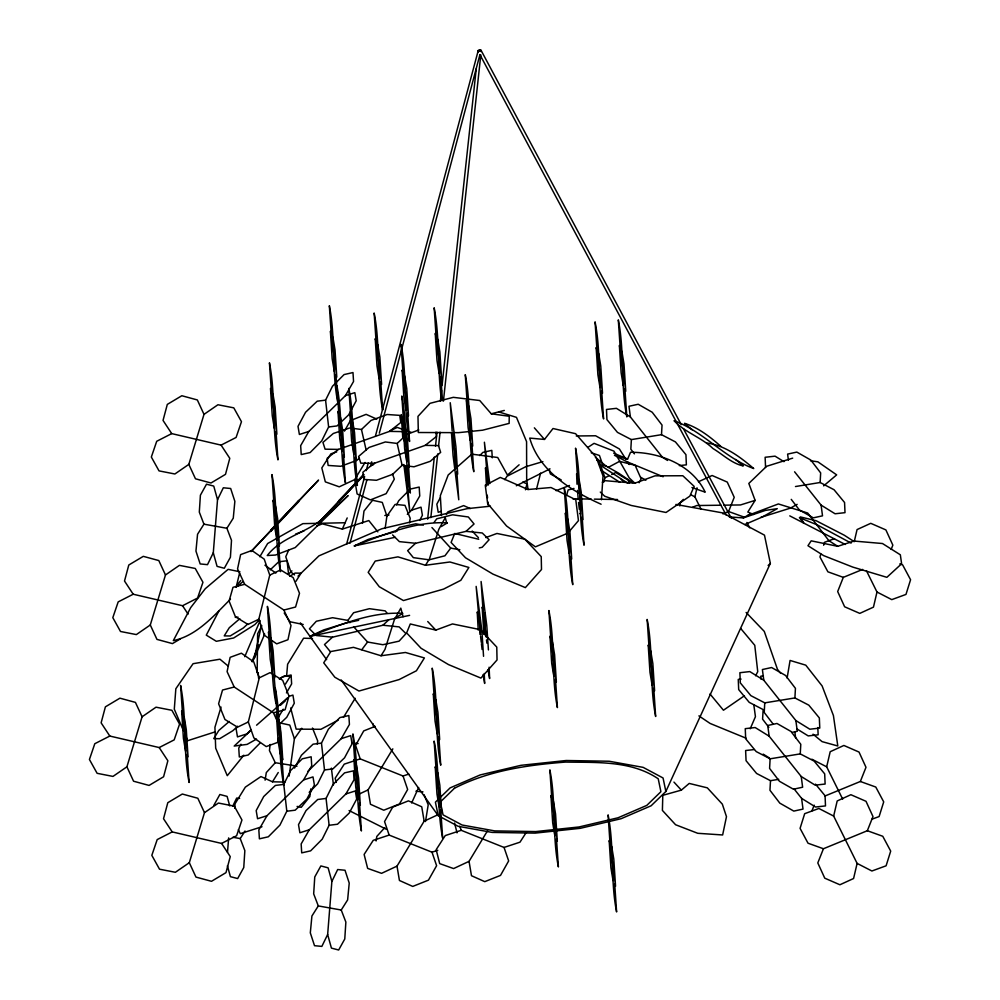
<?xml version="1.0" encoding="UTF-8"?>
<svg xmlns="http://www.w3.org/2000/svg" width="1000" height="1000" viewBox="0 0 1000 1000"><rect width="100%" height="100%" fill="white"/><g stroke="black" fill="none" stroke-linecap="round" stroke-linejoin="round"><path stroke-width="1.5" d="M478.525 51.7C477.325 50.613 482.337 49.062 480.45 50.95M257.15 672.8L257.425 650.95M257.462 647.837L257.638 633.787L261.8 625.75M667.55 460.45L662.475 457.3L630.4 416.975L616.425 408.338L606.5 409.45L606.938 419.625L617.463 432.375L631.375 439.6L630.837 449.2L634.412 453.875M679.287 465.625L686.375 464.837L685.938 454.663L675.413 441.9L661.5 434.675L662.038 425.087L652.188 412.225L638.2 404.263L628.987 406.275L630.4 416.975M764.762 702.862L794.9 697.938L808.812 705.163L819.338 717.925L819.775 728.088L809.837 729.212L795.863 720.562L763.8 680.238L749.812 671.587L739.887 672.712L740.325 682.887L750.85 695.638L764.762 702.862L764.225 712.463L773.188 724.15M770.125 758.812L769.587 768.413L779.438 781.275L793.425 789.225L802.638 787.212L801.225 776.513L769.15 736.188L755.175 727.537L745.25 728.662L745.688 738.838L756.213 751.587L770.125 758.812L800.25 753.888L814.163 761.112L824.688 773.863L825.125 784.038L815.2 785.163L801.225 776.513M754.125 749.575L745.625 750.525L746.062 760.7L756.587 773.462L770.5 780.688L769.963 790.275L779.812 803.138L793.787 811.1L803.012 809.087L801.6 798.375L794.087 788.925M794.9 697.938L795.438 688.35L785.575 675.475L771.6 667.525L762.387 669.538L763.8 680.238M800.25 753.888L800.788 744.3L790.938 731.425L776.95 723.475L767.738 725.487L769.15 736.188M794.587 471.8L821.1 505.125L835.075 513.775L845 512.663L844.562 502.488L834.038 489.725L820.125 482.5L820.662 472.912L810.812 460.05L796.825 452.088L787.613 454.1L788.425 460.225M601.425 499.762L603.038 475.975L596.175 457.25L575.588 433.688L553.013 428.525L544.487 439.438L529.725 438.1C539.1 471.05 571.487 491.075 601.112 504.225M213.3 552.762L217.525 499.675L213.75 486.075L206.513 484.188L200.4 495.2L199.312 512.112L203.938 524.175L197.55 534.263L195.95 551.087L200.162 563.938L207.5 564.65L213.3 552.762L217.062 566.362L224.312 568.25L230.413 557.238L231.5 540.325L226.887 528.263L233.263 518.175L234.862 501.35L230.662 488.5L223.325 487.788L217.525 499.675M227.5 852.337L228.65 837.9M327.65 934.513L331.875 881.425L328.113 867.825L320.863 865.938L314.762 876.95L313.675 893.863L318.3 905.925L311.913 916.012L310.312 932.837L314.513 945.688L321.85 946.4L327.65 934.513L331.425 948.112L338.663 950L344.775 938.988L345.863 922.075L341.238 910.013L347.625 899.925L349.225 883.1L345.012 870.25L337.675 869.538L331.875 881.425M480.588 51.062L478.2 50.825L478.088 51.75L478.462 50.838M234.713 808.275L235.075 803.688L245.35 787.125L260.95 776.562L272.488 781.8L284.887 782.075M286.588 676.287L287.613 664.237L303.587 638.2L312.475 638.488M427.625 519.175L434.325 457.062M435.5 446.188L437.013 432.212M440.363 401.15L441.538 390.288M442.038 385.625L476.238 68.838M430.838 517.6L437.713 453.925M438.55 446.163L440.062 432.188M443.413 401.138L480.8 54.837M270.175 744.438L269.438 750.562L275.262 762.725L297.038 766.137M310.775 788.9L309.85 796.55L301.25 807.325L297.087 806.425M362.488 523.3L363.975 511.062L372.575 500.275L382.275 502.4L386.9 516.075L385.15 528.438M289.113 776.075L294.4 738.737L289.775 725.075L280.075 722.95M265.087 780.175L266.312 772.575L275.262 762.725M317.225 744.025L317.712 740.975L312.475 728.025M409.475 522.863L410.213 518.312L404.975 505.35L395.112 504.412L386.9 516.075M376.075 840.975L376.812 836.425L384.762 827.663M425.5 821.538L428.212 804.825L424.137 794.75M787.113 678.012L790.075 660.45L805.775 665.163L822.125 685.95L833.413 715.537L837.8 745.987L822.075 741.625L813.025 734.188M278.4 738.175L277.488 742.463L266.2 746.587L253.875 737.913L248.325 721.963L259.288 677.837L253.75 661.875L241.412 653.2L230.138 657.337L227.087 671.637L234.213 687.025L273.412 712.775L277.288 721.162M252.362 661.75L254.312 658.275L261.4 625.438M701.087 509.338L694.912 496.863L697.025 487.8M842.675 799.112L826.675 766.825L830.2 751.712L843.875 745.462L859.025 752.062L865.987 767.3L860.35 781.488L824.825 796.062M866.475 570.812L876.988 592.025L873.462 607.137L859.775 613.387L844.638 606.788L837.675 591.55L843.312 577.362L862.663 569.425M833.662 816.075L837.188 800.962L850.875 794.712L866.012 801.3L872.975 816.538L867.337 830.725L823.438 848.75L808.012 843.2L800.075 828.363L804.675 813.675L818.875 808.475L833.662 816.075L857.113 863.4L871.9 871L886.1 865.8L890.7 851.112L882.763 836.275L867.337 830.725M857.113 863.4L853.587 878.512L839.9 884.762L824.762 878.175L817.8 862.938L823.438 848.75M236.125 587.4L239.562 573.188M269.288 638.663L264.35 635.188L258.812 619.237L269.762 575.112L264.225 559.15L251.887 550.475L240.613 554.612L237.562 568.913L244.688 584.3L283.888 610.05L291 625.438L287.962 639.738L276.688 643.863L271.75 640.4M603.837 482.05L604.913 477.75L599.362 461.788L596.9 460.05M536.538 489L540.612 473.088M525.462 489.787L526.975 483.9L522.8 482.013M346.562 544.325L364.625 476.587M366.225 470.562L368.237 463.038M375.462 435.938L478.237 50.55M350.012 543.188L366.887 479.9M370.5 466.337L371.7 461.812M379.338 433.188L479.925 54.662M479.85 50.287L479.562 50.225A1.525 0.725 14.9 0 0 478.212 50.75L478.25 50.825M566.575 495.438L568.138 489.95L573.987 488.438M188.825 464.387L204 414.363L217.938 404.75L233.787 407.85L241.475 421.688L236.1 437.45L221.088 445.125L171.725 433.612L156.713 441.287L151.337 457.05L159.025 470.887L174.875 473.988L188.825 464.387L195.475 478.787L210.987 483L225.5 474.338L229.775 458.312L221.088 445.125M150.287 624.987L165.475 574.963L179.412 565.363L195.263 568.462L202.95 582.288L197.575 598.05L182.562 605.725L133.2 594.225L118.188 601.888L112.812 617.663L120.5 631.487L136.35 634.587L150.287 624.987L156.95 639.388L172.463 643.6L180.387 638.875M126.912 766.812L142.088 716.787L156.025 707.188L171.875 710.288L179.562 724.112L174.188 739.875L159.188 747.55L109.812 736.05L94.8 743.713L89.425 759.488L97.112 773.312L112.975 776.413L126.912 766.812L133.562 781.213L149.075 785.425L163.588 776.762L167.862 760.75L159.188 747.55M221.05 707.075L214.925 727.275L215.688 748.2L227.275 775.688L243.85 755.188M189.312 862.688L204.488 812.663L218.425 803.05L234.275 806.15L241.962 819.987L236.6 835.75L221.588 843.425L172.213 831.912L157.2 839.587L151.825 855.35L159.512 869.188L175.375 872.288L189.312 862.688L195.963 877.087L211.488 881.3L225.987 872.638L230.263 856.612L221.588 843.425M820.863 554.038L819.95 556.975L827.887 571.812L843.312 577.362M823.625 545.225L824.55 542.288L834.488 538.65M251.938 661.562L258.812 644.9M722.875 513.862L728.587 511.525L734.225 497.325L727.262 482.088L712.125 475.5L698.438 481.75M891.162 549.412L892.85 545.15L885.888 529.913L870.75 523.325L857.062 529.575L854.237 541.675L844.338 535.262L816.112 520.712L800.275 516.912L803.675 523.038L799.425 517.65L817.412 524.963L851.125 543.1M811.938 810.85L814.2 805.175M244.75 656.688L260.125 620.55M254.312 658.275L264.7 634.075M750.2 728.787L755.438 716.675L753.825 704.912M288.85 549.675L285.775 556.75L290.875 571.987L294.525 574.9M316.712 526.025L322.337 523.862L342.35 529.1L347.2 517.938M663.138 476.75L627 461.775L614.45 455.3L627.587 459.075L630.525 452.3C659.412 452.088 692.225 464.688 705.188 492.175L691.938 487.5M411.65 802.962L418.638 787.537M341.15 679.95L438.212 815.662L458.125 826.287L492.125 832.412L535.037 833.125L580.325 828.312L621.087 818.713L651.125 805.775L665.863 791.475L770.35 563.362L764.475 535.138L722.8 512.925L675.875 504.462M232.8 806.012L236.675 798.088L239.613 798.375M325.575 400.15L332.475 386.25L344.075 374.575L352.987 372.55L353.55 381.475L345.4 395.662L308.8 431.475L300.663 445.65L301.225 454.575L310.138 452.55L321.737 440.875L328.625 426.975L325.575 400.15L317.213 401.188L305.55 412.275L298.012 426.35L299.387 434.475L308.8 431.475M396.613 504.925L398.675 500.763L410.275 489.075L419.188 487.062L419.75 495.975L411.6 510.163L407.312 514.362M283.762 784.412L290.663 770.5L302.25 758.825L311.163 756.8L311.725 765.725L303.587 779.912L266.988 815.725L258.837 829.9L259.4 838.825L268.312 836.8L279.913 825.125L286.812 811.225L283.762 784.412L275.387 785.438L263.725 796.525L256.188 810.6L257.562 818.725L266.988 815.725M309.175 792.35L317.613 783.85L324.513 769.95L321.463 743.138L328.363 729.237L339.95 717.562L348.862 715.537L349.425 724.45L341.287 738.637L307.863 771.35M326.062 798.45L332.962 784.55L344.562 772.875L353.475 770.85L354.038 779.775L345.887 793.962L309.288 829.762L301.15 843.95L301.712 852.875L310.625 850.85L322.225 839.175L329.125 825.275L326.062 798.45L317.7 799.488L306.038 810.575L298.5 824.65L299.875 832.775L309.288 829.762M639.125 482.762L641.137 478.812L635.125 465.3L619.562 461.35L608.15 467.438M755.6 675.763L757.738 671.663L754.762 645.288L740.8 628.6M218.875 611.075L206.287 635.138L216.325 641.3L233.65 638L254.875 624.562L259.05 620.112M237.463 726.213L236.1 728.775L237.475 736.9L246.887 733.9L251.175 729.7M419.663 520.4L422.4 515.275L421.025 507.163L411.6 510.163M294.575 768.05L301.425 755.25L313.087 744.175L321.463 743.138M440.262 497.762L436.838 504.162L438.212 512.288L440.9 511.425M213.75 805.512L219.862 794.488L227.1 796.388L229.737 805.9M344.45 431.125L350.387 420.6M446.425 514.487L447.9 511.863L463.638 505.6L470.288 508.575M240.963 744.212L238.75 748.088L239.312 757L248.225 754.975L259.825 743.3M286.45 692.925L291.637 683.9L291.075 674.987L282.162 677.013L280.05 679.125M259.837 556.737L267.638 543.525L302.875 523.65L345.1 522.737M276.988 719.562L283.238 709.212M336.712 451.912L330.913 453.825L321.812 467.925L325.337 481.875L339.25 486.825L354.7 479.6L365.05 462.45M359.625 793.85L368.05 789.912L392.837 748.85M437.8 850.288L432 852.2L389.162 835.075L373.225 840.35L364.125 854.438L367.65 868.4L381.562 873.337L397.013 866.125L424.15 821.162L438.2 814.6M526.6 831.925L519.987 842.175L504.038 847.438L461.213 830.312L445.262 835.575L436.163 849.675L439.7 863.625L453.6 868.575L469.05 861.35L487.575 830.688M343.462 717.35L355.163 698.288M295.938 581.337L300.988 573.188L295.038 573.088L289.762 576.3M285.462 684.062L290.512 675.913L284.562 675.812L279.288 679.025M272.488 781.8L278.25 772.513M792.688 458.137L766.625 466.287L748.825 483.438L755.113 500.387L747.825 512.062L753.575 514.438M425.487 565.275L449.913 561.987L468.875 567.463L460.85 580.288L443.587 589.1L403.438 600.562L379.288 586.75L368.188 572.35L375.238 561.075L397.95 556.862L425.487 565.275L429.425 558.95L438.75 529.462L445.275 517.675L446.775 523.4M381.025 655.75L405.45 652.475L424.412 657.938L416.4 670.775L399.125 679.575L358.975 691.038L334.825 677.225L323.738 662.825L330.775 651.55L353.488 647.337L381.025 655.75L384.975 649.438L394.288 619.938L400.812 608.15L403.075 616.737M227.4 865.788L230.413 876.663L237.662 878.562L243.762 867.537L244.85 850.625L240.225 838.575L245.025 831M504.812 479.663L507.013 476.238L525.725 466.725L542.875 461.613M294.4 738.737L301.788 728.25M353.612 626.725L367.575 642.013L382.825 644.712L399.075 641.162L405.975 633.612L399.137 626.888L382.925 625.237L332.488 637.175L316.262 635.525L309.438 628.8L316.337 621.25L332.575 617.7L347.837 620.4L353.612 612.725L369.412 608.688L385.188 610.875L387.1 613.2M434.275 522.125L436.75 518.825L452.562 514.8L468.338 516.975L474.05 523.975L466.062 531.35L415.625 543.275L399.4 541.638L392.575 534.9M361.788 649.688L367.575 642.013M459.862 549.738L450.712 548.112L444.938 555.788L429.125 559.825L413.35 557.65L407.638 550.65L415.625 543.275M275.725 525.612L270.562 531.388L275.562 526.2M277.337 523.875L299.037 500.312L277.113 523.325M363.787 474.637L338.175 502.388L363.162 476.075M236.887 585.163L240.787 580.538M569.788 530.875L578.462 520.612L575.775 499.762L550.975 487.525L528 489.513L500.288 477.413L485.275 485.225L487.638 503.55L506.55 525.975L535.4 546.85L566.45 533.75M395.525 531.675L399.475 527.362L415.712 523.812L423.35 525.163M275.075 525.525L270.988 529.925L275.875 525.087M679.287 503.675L683.337 499.363M230.487 599.163C214.062 615.588 196.9 635.65 173.325 640.625L190.712 607.587L205.287 588.7L228.125 569.338L239.913 571.775M298.113 501.538L318.562 480.087L277.462 523.438M271.488 530.163L251.038 551.613L271.712 529.4M372.638 465.238L374.613 463.15M339.113 501.163L318.663 522.612L363.587 475.288M278.575 523.088L298.612 501.775L297.887 502.3M318.45 523.162L348.113 495.55L295.238 547.562L275.462 555.05L267.25 555.525C281.238 537.263 305.988 532.975 322.612 518.787M363.663 474.425L338.612 500.925L339.338 500.4M479.738 455.575L482.9 452.388L491.812 450.375L492.287 457.8M291.913 570.9L288.575 574.163L287.05 560.763L278.688 561.8L270.2 569.85M298.025 576.15L318.962 555.85L381.812 528.763L467.113 508.663L490.412 506.188M438.562 799.112L435.4 802.175L438.212 815.662M440.662 797.075L450.138 787.875L480.175 774.938L520.938 765.325L566.225 760.512L609.138 761.237L643.138 767.362L663.062 777.987L665.863 791.475M768.138 565.5L770.35 563.362M339.113 423.925L337 425.938L328.625 426.975M341.238 421.912L348.663 414.85L356.2 400.775L354.825 392.65L345.4 395.662M354.075 428.537L361.475 429.475L370.962 420.475L387.15 414.5L399.75 415.363L400.75 422.512L389.513 431.388L354.637 443.688M359.05 458.338L356.95 460.337L340.75 466.3L328.15 465.438L327.15 458.288L338.387 449.412L341.112 448.45M404.975 452.5L374.087 463.387L360.788 463.15L358.65 456.413L369.038 447.45L385.337 441.962L397.188 443.45L404.55 436.45M407.6 451.587L425.213 445.375L438.512 445.6L440.65 452.35L430.275 461.312L413.975 466.8L402.125 465.312L392.65 474.312L376.463 480.275L363.85 479.412L362.85 472.275L374.087 463.387M279.325 724.338L286.75 717.288L294.288 703.213L292.913 695.088L288.875 696.375M332.488 637.175L324.5 644.55L330.213 651.55M382.925 625.237L388.625 619.975M247.725 623.95L243.35 627.962L230.175 635.975L224.225 635.887L229.275 627.737L239.788 618.725M237.25 726.675L232.875 730.688L219.7 738.7L213.75 738.612L218.8 730.462L229.312 721.45M251 730.3L234.2 746.062L247.1 744.388L256.512 739.087M256.575 725.2L287.875 697.675L280.363 705.138L285.075 700.962M519.113 464.8L507.475 475.075L497.713 457.5L471.825 454.15L448.188 475L440.312 495.725L441.488 515.588M681.35 790.125L689.225 783.425L707.325 787.85L722.337 804.15L726.475 816.663L722.638 834.963L697.763 833.3L675.588 824.737L662.4 810.413L662.8 795.325L681.35 790.125L673.962 782.1M237.188 586.487L242.525 581.975M823.637 485.875L836.663 474.875L817.887 461.838L810.475 460.75M425.213 445.375L436.45 436.488L435.85 432.2M744.438 695.763L723.45 710.225L710.025 694.013M587.812 447.425L594.062 443.35L613.962 451.138L629.275 477.962L634.862 483.212L654.975 475.85L682.825 475.75L694.163 486.388L689.825 496.138L666.038 512.475L631.25 505.462L604.712 496.238L600.288 492.075M441.287 526.587L447.262 522.875C415.062 521.062 383.925 534.725 354.312 545.913L395.1 537.312M394.45 618.55L402.8 613.35C370.6 611.538 339.462 625.2 309.85 636.388L409.6 615.363M602.325 482.225L604.85 480.662L634.862 483.212M797.15 504.375L790.425 508.125L760.775 517.4M729.325 516.962L743.312 517.9L750.8 513.737M338.162 720.163L320.925 729.287L296.163 729.137L290.663 707.987M550.013 468.85L516.312 485.763M269.762 575.112L280.575 569.9L293.15 577.587L299.5 593.3L295.575 607.025L283.888 610.05M258.812 619.237L248 624.45L235.425 616.763L229.075 601.05L233 587.312L244.688 584.3M604.913 477.75L608.962 475.788M611.663 474.487L615.712 472.525L628.288 480.225L629.438 483.075M259.288 677.837L270.1 672.625L282.675 680.312L289.012 696.025L285.1 709.75L273.412 712.775M248.325 721.963L237.525 727.175L224.95 719.488L218.6 703.775L222.525 690.037L234.213 687.025M390.262 430.712L397.287 427.438L402.85 429.412M354.312 545.913L368.3 539.388L397.1 531.125M309.85 636.388L323.837 629.862L346.625 622.875L358.65 620.337M744.887 524.475L762.075 517.1L777.288 508.65L765.475 510.387L743.312 517.9M692.562 507.262L696.75 505.538L720.888 505.213M351.812 420.037L366.112 414.35L376.763 419.1M375.175 726.363L363.725 730.913L355.588 745.387L360.2 758.875L403.038 776L408.837 774.075M556.087 490.675L569.462 485.487M295.613 534.1L304.05 530.862M747.575 515.538L778.363 503.95L807.7 513.038L828.95 540.75L837.75 546.312L854.013 541.062L882.475 543.525L900.337 554.8L901.625 563.775L886.875 577.325L852.788 567.1L823.662 555.625L807.962 545.725L811.188 540.837L837.75 546.312M485.825 537.575L496.95 533.462L524.837 539.175L541.237 556.625L541.5 569.5L525.375 587.612L492.95 574.113L465.5 557.775L451.087 542.438L454.75 533.488L478.762 539.275M481.4 630.75L496.775 647.1L497.038 659.975L480.913 678.088L448.488 664.587L421.05 648.25L406.637 632.913L410.288 623.962L435.8 630.112L452.5 623.938L480.375 629.663M406.662 434.45L418.8 429.975M872.013 819.163L879.112 816.562L883.713 801.875L875.775 787.038L860.35 781.488M343.8 447.5L352 444.613M340.125 431.188L333.338 433.462L322.95 442.425L325.087 449.175L338.387 449.412M342.837 430.275L349.637 427.987M360.2 758.875L344.263 764.137L335.163 778.225L336.213 782.412M342.35 529.1L368.812 520.562L377.85 531.875M215.113 731.888L187.688 740.688L186.475 737.825M262 826.725L240.338 833.65L238.35 829.7M341.287 738.637L350.7 735.638L352.075 743.763L344.538 757.837L332.875 768.913L324.513 769.95M303.587 779.912L313 776.912L314.387 785.025L306.837 799.112L295.175 810.188L286.812 811.225M345.887 793.962L355.312 790.95L356.688 799.075L349.15 813.15L337.488 824.237L329.125 825.275M755.113 500.387L740.5 504.95L723.913 505.175M469.062 431.575L458.537 432.65L418.325 432.512L417.975 416.362L430.025 403.325L453.325 397.337L479.738 400.513L491.25 413.787L504.312 410.438M479.263 547.913L482.212 547.263L489.113 539.725L482.275 532.987L466.062 531.35M763.388 675.662L760.75 676.25L761.15 679.3M792.013 732.412L797.275 731.263L795.863 720.562M631.375 439.6L661.5 434.675M795.475 486.538L820.125 482.5M770.5 780.688L778.7 779.338M384.8 515.525L388.988 515M741.087 679.1L738.263 679.412L738.688 689.587L749.212 702.35L763.138 709.575L762.588 719.163L768.863 727.35M472.075 431.275L482.612 430.2L509.137 423.387L509.237 416.262L491.25 413.787M235.312 617.388L238.038 617.125M576.25 435.975L595.612 435.775L619.4 448.975L625.962 459.338M572.7 498.775L578.888 498.875M581.987 498.925L591.275 499.087M594.375 499.137L617.587 499.525M389.513 431.388L402.812 431.625M352.113 743.075L358.125 743.575M415.925 791.2L422.975 791.875M203.938 524.175L226.887 528.263M232.938 837.275L240.225 838.575M318.3 905.925L341.238 910.013M303.188 624.475L290.038 621.763L284.212 613.013M707.113 443.075C725.15 445.5 740.275 457.062 753.75 468.562C724.525 457.975 703.288 431.287 674.05 420.712C685.125 432.587 701.462 437.375 712.938 448.512C722.812 454.412 731.825 463.5 743.288 465.938L735.675 459.475M632.5 482.55L618.513 473.088L606.175 466.15L599.388 464.588L627.8 483.3M498.688 411.887L516.475 417.35L526.575 441.637L526.675 479.25L528 489.513M591.213 452.762L599.45 455.487L602.388 463.875M405.637 430.4L411.2 432.375M899.825 563.888L902.638 564.9L910.575 579.738L905.975 594.425L891.775 599.625L876.988 592.025M728.587 511.525L744.013 517.062M621.875 351.25L624 364L625.75 391.275L620.212 348.1L618.3 319.862C624.7 351.6 620.425 385.175 626.825 416.912L624.913 388.688M598.638 353.25L600.763 366L602.513 393.275L596.975 350.1L595.062 321.863C601.462 353.6 597.188 387.175 603.587 418.925L601.675 390.688M623.25 385.538L621.125 372.788L619.375 345.513L620.212 348.1M600.013 387.537L597.888 374.787L596.138 347.512L596.975 350.1M437.738 339.175L439.862 351.925L441.613 379.2L436.075 336.025L434.162 307.787C440.025 338.137 437.15 369.775 441.6 400.475M377.713 344.4L379.85 357.15L381.6 384.425L376.062 341.25L374.15 313.012C380.538 344.75 376.275 378.325 382.663 410.075L380.763 381.838M439.113 373.462L436.987 360.712L435.238 333.438L436.075 336.025M332.9 337.113L335.025 349.862L336.788 377.137L331.238 333.963L329.338 305.738C335.725 337.475 331.45 371.05 337.85 402.788L335.938 374.55M404.613 375.8L406.75 388.562L408.5 415.838L402.962 372.65L401.05 344.425C407.438 376.163 403.175 409.738 409.562 441.475L407.663 413.237M468.837 406.037L470.962 418.787L472.725 446.062L467.175 402.887L465.262 374.65C471.662 406.4 467.388 439.975 473.787 471.712L471.875 443.475M379.1 378.688L376.975 365.938L375.213 338.663L376.062 341.25M334.288 371.4L332.15 358.65L330.4 331.375L331.238 333.963M406 410.1L403.875 397.337L402.113 370.062L402.962 372.65M579.113 479.538L581.25 492.287L583 519.562L577.45 476.388L575.55 448.15C581.938 479.9 577.675 513.475 584.062 545.212L582.163 516.975M452.15 430.962L450.238 402.725L455.938 446.863L457.688 474.137L452.312 432.4M470.213 440.325L468.088 427.575L466.337 400.3L467.175 402.887M405.387 427.375L407.525 440.125L409.275 467.4L403.738 424.225L401.825 396C408.212 427.738 403.95 461.312 410.337 493.05L408.438 464.812M352.413 419.787L354.538 432.537L356.287 459.825L350.75 416.637L348.837 388.413C355.238 420.15 350.962 453.725 357.362 485.462L355.45 457.225M340.487 417.175L342.612 429.925L344.363 457.2L338.825 414.025L336.912 385.788C343.312 417.525 339.038 451.1 345.438 482.837L343.525 454.613M273 394.212L275.125 406.962L276.887 434.237L271.337 391.062L269.438 362.825C275.825 394.562 271.562 428.137 277.95 459.888L276.038 431.65M488 485.15L484.4 442.225L489.762 483.575M579.85 513.587L580.5 513.825M456.85 471.55L458.762 499.787L453.062 455.65L451.475 432.85M567.8 518.975L569.925 531.725L571.688 559L566.138 515.825L564.225 487.587C570.625 519.338 566.35 552.913 572.75 584.65L570.837 556.413M406.775 461.662L404.65 448.913L402.887 421.637L403.738 424.225M353.787 454.075L351.662 441.325L349.913 414.05L350.75 416.637M341.863 451.463L339.738 438.713L337.975 411.438L338.825 414.025M274.387 428.5L272.25 415.75L270.5 388.475L271.337 391.062M405.85 465.95L409.787 511.675L403.837 464.487M569.175 553.263L567.05 540.513L565.3 513.237L566.138 515.825M275.525 505.975L277.663 518.725L279.413 546L273.863 502.825L271.962 474.588C278.35 506.325 274.088 539.9 280.475 571.638L278.575 543.413M650.713 650.812L652.85 663.562L654.6 690.837L649.05 647.663L647.15 619.425C653.538 651.162 649.275 684.737 655.662 716.488L653.763 688.25M486.163 637.025L483 609.725L481.087 581.487L486.788 625.625L488.425 649.912M276.913 540.262L274.788 527.513L273.025 500.225L273.863 502.825M552.463 641.925L554.587 654.675L556.35 681.95L550.8 638.775L548.888 610.538C555.288 642.275 551.013 675.85 557.413 707.588L555.5 679.362M479.725 617.762L480.412 634.913L476.15 586.388L481.85 630.513L483.55 656.3M652.1 685.1L649.975 672.35L648.213 645.075L649.05 647.663M553.837 676.213L551.712 663.462L549.963 636.175L550.8 638.775M270.975 637.762L273.1 650.512L274.862 677.788L269.312 634.612L267.4 606.375C273.8 638.112 269.525 671.688 275.925 703.438L275.3 688.35C281.688 720.088 277.425 753.662 283.812 785.4L281.913 757.175L275.788 699.688M435.788 699.525L437.912 712.288L439.675 739.562L434.125 696.375L432.225 668.15C438.612 699.887 434.35 733.462 440.737 765.2L438.837 736.963M272.35 672.05L270.225 659.3L268.475 632.025L269.312 634.612M437.175 733.825L435.037 721.062L433.288 693.787L434.125 696.375M553.438 801.263L555.562 814.025L557.312 841.3L551.775 798.125L549.862 769.887C556.263 801.625 551.987 835.2 558.387 866.938L556.475 838.7M437.713 772.475L439.837 785.225L441.587 812.5L436.05 769.325L434.137 741.087C440.538 772.825 436.262 806.4 442.663 838.15L440.75 809.912M278.863 719.737L281 732.487L282.75 759.762L281.913 757.175M611.663 846.275L613.787 859.025L615.55 886.3L610 843.125L608.088 814.887C614.487 846.637 610.212 880.212 616.613 911.95L614.7 883.713M554.812 835.562L552.688 822.8L550.938 795.525L551.775 798.125M356.45 765.3L358.587 778.05L360.337 805.337L354.8 762.15L352.887 733.925C359.275 765.662 355.012 799.237 361.4 830.975L359.5 802.738M439.087 806.762L436.962 794.013L435.2 766.737L436.05 769.325M184.163 716.812L186.287 729.562L188.05 756.838L182.5 713.662L180.6 685.425C186.988 717.175 182.725 750.75 189.112 782.487L187.2 754.25M280.25 754.025L278.125 741.275L276.363 714L277.213 716.587M613.038 880.562L610.913 867.812L609.163 840.537L610 843.125M357.837 799.587L355.712 786.838L353.95 759.562L354.8 762.15M185.55 751.1L183.412 738.35L181.663 711.075L182.5 713.662M746.112 738.213L710.125 723.45L698.9 715.888M613.688 453.15L627.587 459.075M349.075 810.562L386.413 829.325M690.875 494.787L694.912 496.863M811.888 759.225L826.675 766.825M789.775 515.875L845.25 544.475M561.213 479.938L550.375 473.925L549.237 469.462M640.8 477.325L645.875 480.213M619.812 482.275L600.913 470.175M783.95 461.662L775.05 456.163L765.125 457.275L765.562 467.45M796.775 728.838L808.213 735.913L818.138 734.8L817.825 727.537M763.175 754.125L769.525 758.062M801.6 798.375L815.575 807.025L825.5 805.913L825.062 795.738L815.5 784.137M595.375 457.287L606.175 466.15M264.95 565.237L275.863 573.062M228.1 665.987L219.95 659.212L193.075 663.7L175.837 688.75L174.3 709.188L183.425 730.662M692.125 429.8L684.513 423.325C698.05 427.425 710.138 436.838 720.688 446.2M621.163 479.425L624.425 482.188M746.112 612.45L764.275 631.4L777.45 669.287L780.612 673.3M472.175 531.05L478.425 537.688M427.725 621.525L435.8 630.112M431.938 527.562L450.712 548.112M347.837 620.4L349.925 622.688M534.35 427.837L544.487 439.438M791.25 499.363L799.312 509.888L813.3 517.85L822.513 515.837L821.1 505.125M300.338 622.863L326.637 659.65M171.725 433.612L163.038 420.425L167.312 404.4L181.825 395.737L197.338 399.95L204 414.363M182.562 605.725L188.088 614.125M133.2 594.225L124.513 581.025L128.787 565.013L143.3 556.35L158.812 560.562L165.475 574.963M109.812 736.05L101.125 722.85L105.4 706.838L119.913 698.175L135.425 702.387L142.088 716.787M172.213 831.912L163.525 818.725L167.8 802.7L182.312 794.038L197.825 798.25L204.488 812.663M627.6 461.925L629.25 464.525M746.9 522.463L749.788 527.863M480.975 50.163L681.263 424.637M683.475 428.762L731.338 518.25M480.112 55.012L726.162 515.013M478.275 50.9L478.3 50.95A1.525 0.725 14.9 0 0 478.475 51.163M279.237 725.362L280.525 728.15M392.463 473.775L394.3 479.175L386.15 493.65L370.425 499.9L357.113 493.963L354.7 479.6M504.038 847.438L508.663 860.925L500.513 875.4L484.775 881.65L471.475 875.713L469.05 861.35M459.825 826.263L461.213 830.312M432 852.2L436.613 865.688L428.462 880.163L412.738 886.425L399.425 880.475L397.013 866.125M403.038 776L407.65 789.475L399.5 803.95L383.775 810.212L370.462 804.275L368.05 789.912M389.162 835.075L384.55 821.587L392.688 807.125L408.425 800.863L421.737 806.8L424.15 821.162M577.45 476.388L576.613 473.8L577 484.237M486.3 470.462L485.462 467.875L486.475 485.962M483 609.725L482.163 607.137L483.913 634.412M478.062 614.612L477.225 612.025L478.225 630.125M407.875 483.438L408.713 486.025L407.962 471M454.575 823.075L457.038 832.85M397.188 443.45L402.125 465.312M361.475 429.475L366.138 450.05M373.075 723.863L373.688 726.925M794.837 731.862L795.65 737.975M331.388 768.112L333.45 784.963M578.538 502.463L579.35 509.425M487.212 495.15L487.55 497.925M488.038 502.1L488.537 506.262M486.5 639.913L486.875 643.138M480.575 636.312L481.275 642.3M481.438 643.737L482.1 649.475M488.025 669.75L489.613 678.55L489.113 667.2M483.088 674.65L484.675 683.438L484.237 673.512M403.525 429.312L401.262 414.625L402.788 438.25M440.775 376.613L442.5 400.588M274.012 675.2L275.438 692.087M258.137 672.625L258.612 678.4M577.5 490.363L578.25 499.55M679.587 502.887L679.825 505.925M403.875 433.862L404.475 441.45M487.962 473.612L488.4 484.5M484.663 612.875L485.575 635.7M453.812 434.113L455.188 468.4M405.625 465.65L406.213 480.288M481.037 51.562A1.525 0.725 14.9 0 0 481.15 51.413L481.087 51.013A1.525 0.725 14.9 0 0 479.95 50.312M454.462 788.263L440.363 801.95L443.038 814.85L462.1 825.013L494.65 830.888L535.712 831.575L579.05 826.963L618.05 817.775L646.8 805.387L660.9 791.7L658.225 778.787C631.138 760.387 596.8 762.675 565.55 762.075C527.487 765.037 488.787 770.5 454.462 788.263"/></g></svg>
